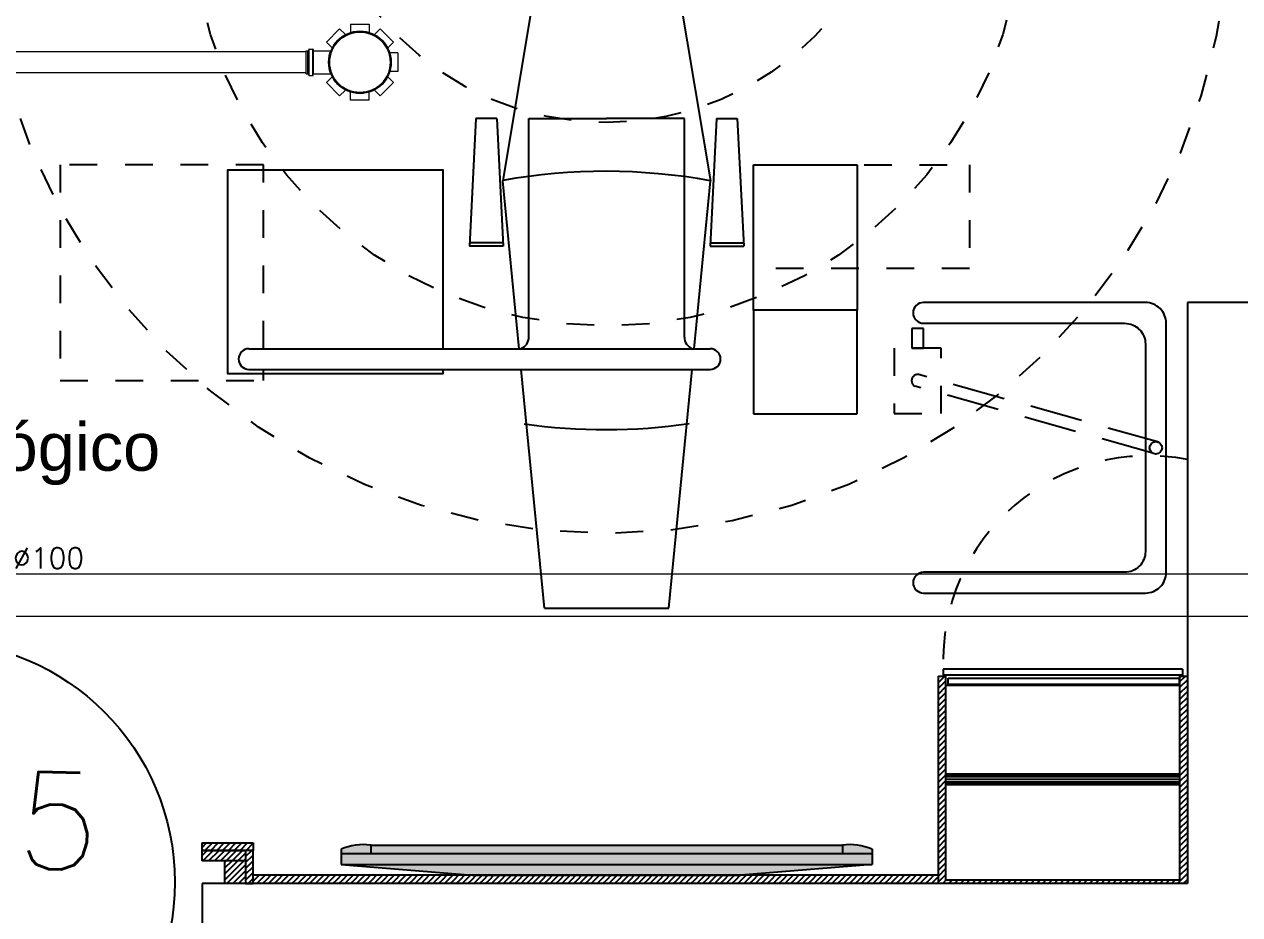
# Model space of a CAD drawing. Header units: millimetres. Extents: x 1573 to 2177, y 1587 to 1932.
# Drawn here: x 1899.348 to 1903.741, y 1916.917 to 1920.134 of the extents above; entities that cross this region are included whole.
import ezdxf
from ezdxf.enums import TextEntityAlignment as Align

# ---------------------------------------------------------------- set-up
doc = ezdxf.new("R2010")
doc.units = ezdxf.units.MM
doc.header["$LTSCALE"] = 0.03
doc.linetypes.add('HIDDEN', pattern=[9.525, 6.35, -3.175])
doc.linetypes.add('HIDDEN2', pattern=[0.1875, 0.125, -0.0625])
for name, color, linetype in [('-HIDRO', 8, 'Continuous'), ('A-PEN-C', 4, 'Continuous'), ('Texto-Tubos', 7, 'Continuous'), ('Tinterno', 9, 'Continuous')]:
    doc.layers.add(name, color=color, linetype=linetype)
doc.layers.add('TigreCad', color=2, linetype='Continuous', lineweight=13)
doc.styles.add('ARIAL', font='arial.ttf')
doc.styles.add('ROMANS', font='romans.shx', dxfattribs={"height": 0.1})
doc.styles.add('TCTUBOS-TXT', font='txt.shx')

# ---------------------------------------------------------------- blocks, each defined once
blk = doc.blocks.new('27150012p')
at = {"layer": 'TigreCad'}
for p, q in [((-22.5, 91.5), (-22.5, 72.1)), ((-22.5, 91.5), (22.5, 91.5)), ((22.5, 91.5), (22.5, 72.1)), ((-80.6, 48.8), (-48.8, 80.6)), ((-48.8, 80.6), (-35.1, 66.9)), ((48.8, 80.6), (35.1, 66.9)), ((48.8, 80.6), (80.6, 48.8)), ((-80.6, 48.8), (-66.9, 35.1)), ((80.6, 48.8), (66.9, 35.1)), ((112.7, 30.9), (112.4, 28.3)), ((122.4, 31.8), (113.7, 31.8)), ((113.7, 30.8), (113.7, -30.8)), ((122.4, 30.8), (122.4, -30.8)), ((123.4, 31.1), (124.2, 28.1)), ((-91.5, -22.5), (-91.5, 22.5)), ((-91.5, 22.5), (-72.1, 22.5)), ((111.4, 27.4), (70.4, 27.4)), ((129.5, 27.4), (125.1, 27.4)), ((129.5, 27.4), (129.5, -27.4)), ((-91.5, -22.5), (-72.1, -22.5)), ((111.4, -27.4), (70.4, -27.4)), ((112.7, -30.9), (112.4, -28.3)), ((123.4, -31.1), (124.2, -28.1)), ((129.5, -27.4), (125.1, -27.4)), ((-80.6, -48.8), (-66.9, -35.1)), ((-48.8, -80.6), (-80.6, -48.8)), ((80.6, -48.8), (48.8, -80.6)), ((80.6, -48.8), (66.9, -35.1)), ((122.4, -31.8), (113.7, -31.8)), ((-48.8, -80.6), (-35.1, -66.9)), ((-22.5, -91.5), (-22.5, -72.1)), ((22.5, -91.5), (22.5, -72.1)), ((48.8, -80.6), (35.1, -66.9)), ((22.5, -91.5), (-22.5, -91.5))]:
    blk.add_line(p, q, dxfattribs=at)
blk.add_circle((0, 0), 75.5, dxfattribs=at)
for centre, start, end in [((113.7, 30.8), 90, 175), ((122.4, 30.8), 15, 90), ((111.4, 28.4), 270, 355), ((125.1, 28.4), 195, 270), ((111.4, -28.4), 5, 90), ((125.1, -28.4), 90, 165), ((113.7, -30.8), 185, 270), ((122.4, -30.8), 270, 345)]:
    blk.add_arc(centre, 1, start, end, dxfattribs=at)
at = {"layer": 'Tinterno'}
for p, q in [((112.4, 27.4), (112.4, -27.4)), ((124.4, 27.4), (124.4, -27.4))]:
    blk.add_line(p, q, dxfattribs=at)
blk.add_circle((0, 0), 73.5, dxfattribs=at)

msp = doc.modelspace()

# ---------------------------------------------------------------- hatches: boundary and pattern name
at = {"layer": '-HIDRO'}
h = msp.add_hatch(color=256, dxfattribs=at)
h.paths.add_polyline_path([(1901.9377, 1917.059), (1900.9684, 1917.059), (1900.4935, 1917.0982), (1902.4126, 1917.0982)])
h.paths.add_polyline_path([(1900.6007, 1917.1374), (1900.4935, 1917.1374), (1900.4935, 1917.1527, -0.139997), (1900.6007, 1917.168)])
h.paths.add_polyline_path([(1902.3053, 1917.1374), (1900.6007, 1917.1374), (1900.6007, 1917.168), (1902.3053, 1917.168)])
h.paths.add_polyline_path([(1902.4126, 1917.1527), (1902.4126, 1917.1374), (1902.3053, 1917.1374), (1902.3053, 1917.168, -0.139997)])
h.paths.add_polyline_path([(1902.4126, 1917.0982), (1900.4935, 1917.0982), (1900.4935, 1917.1374), (1902.4126, 1917.1374)])

# ---------------------------------------------------------------- linework, layer by layer
for p, q in [((1901.1906, 1920.2433), (1901.0781, 1919.5685)), ((1901.7154, 1920.2433), (1901.8279, 1919.5685)), ((1900.9807, 1919.7935), (1900.9576, 1919.3325)), ((1901.0557, 1919.7935), (1900.9807, 1919.7935)), ((1901.0557, 1919.7935), (1901.0787, 1919.3325)), ((1901.172, 1919.0036), (1901.172, 1919.7935)), ((1901.172, 1919.7935), (1901.453, 1919.7935)), ((1901.734, 1919.7935), (1901.453, 1919.7935)), ((1901.734, 1919.0036), (1901.734, 1919.7935)), ((1901.8504, 1919.7935), (1901.8274, 1919.3325)), ((1901.8504, 1919.7935), (1901.9254, 1919.7935)), ((1901.9254, 1919.7935), (1901.9484, 1919.3325)), ((1901.9833, 1919.1013), (1901.9833, 1919.6261)), ((1901.9833, 1919.6261), (1902.3582, 1919.6261)), ((1902.3582, 1919.6261), (1902.3582, 1919.1013)), ((1901.1371, 1918.9616), (1901.0781, 1919.5685)), ((1901.769, 1918.9616), (1901.8279, 1919.5685)), ((1901.0781, 1919.3436), (1900.9582, 1919.3436)), ((1901.8279, 1919.3436), (1901.9479, 1919.3436)), ((1901.0787, 1919.3325), (1900.9576, 1919.3325)), ((1901.8274, 1919.3325), (1901.9484, 1919.3325)), ((1903.7772, 1919.1283), (1903.5523, 1919.1283)), ((1903.5523, 1919.1283), (1903.5523, 1917.029)), ((1901.9833, 1919.1013), (1901.9833, 1918.7264)), ((1902.3582, 1919.1013), (1901.9833, 1919.1013)), ((1902.3582, 1918.7264), (1902.3582, 1919.1013)), ((1900.1605, 1918.9616), (1901.8273, 1918.9616)), ((1900.1605, 1918.8866), (1901.8273, 1918.8866)), ((1901.2281, 1918.024), (1901.1444, 1918.8866)), ((1901.678, 1918.024), (1901.7617, 1918.8866)), ((1901.9833, 1918.7264), (1902.3582, 1918.7264)), ((1901.2281, 1918.024), (1901.678, 1918.024)), ((1902.6526, 1917.029), (1902.6526, 1917.7787)), ((1902.6526, 1917.7771), (1902.6542, 1917.7787)), ((1902.6526, 1917.7559), (1902.6754, 1917.7787)), ((1902.6526, 1917.7787), (1902.6795, 1917.7787)), ((1902.6698, 1917.8042), (1902.6698, 1917.7817)), ((1903.5349, 1917.8042), (1902.6698, 1917.8042)), ((1903.5349, 1917.7817), (1902.6698, 1917.7817)), ((1902.6795, 1917.0425), (1902.6795, 1917.7787)), ((1902.687, 1917.7712), (1903.5228, 1917.7712)), ((1902.687, 1917.7487), (1902.687, 1917.7712)), ((1903.5228, 1917.7712), (1903.5228, 1917.7487)), ((1903.5253, 1917.7592), (1903.5449, 1917.7787)), ((1903.5253, 1917.0425), (1903.5253, 1917.7787)), ((1903.5253, 1917.7787), (1903.5523, 1917.7787)), ((1903.5253, 1917.738), (1903.5523, 1917.765)), ((1903.5349, 1917.8042), (1903.5349, 1917.7817)), ((1903.5523, 1917.7787), (1903.5523, 1917.029)), ((1902.6526, 1917.7347), (1902.6795, 1917.7617)), ((1902.6526, 1917.7135), (1902.6795, 1917.7405)), ((1902.6526, 1917.6923), (1902.6795, 1917.7193)), ((1902.6795, 1917.7457), (1903.5253, 1917.7457)), ((1903.5228, 1917.7487), (1902.687, 1917.7487)), ((1903.5253, 1917.7168), (1903.5523, 1917.7437)), ((1903.5253, 1917.6956), (1903.5523, 1917.7225)), ((1902.6526, 1917.6711), (1902.6795, 1917.6981)), ((1902.6526, 1917.6499), (1902.6795, 1917.6769)), ((1903.5253, 1917.6744), (1903.5523, 1917.7013)), ((1903.5253, 1917.6532), (1903.5523, 1917.6801)), ((1902.6526, 1917.6287), (1902.6795, 1917.6557)), ((1902.6526, 1917.6075), (1902.6795, 1917.6345)), ((1903.5253, 1917.632), (1903.5523, 1917.6589)), ((1903.5253, 1917.6108), (1903.5523, 1917.6377)), ((1902.6526, 1917.5863), (1902.6795, 1917.6133)), ((1902.6526, 1917.5651), (1902.6795, 1917.592)), ((1903.5253, 1917.5895), (1903.5523, 1917.6165)), ((1903.5253, 1917.5683), (1903.5523, 1917.5953)), ((1902.6526, 1917.5438), (1902.6795, 1917.5708)), ((1902.6526, 1917.5226), (1902.6795, 1917.5496)), ((1903.5253, 1917.5471), (1903.5523, 1917.5741)), ((1903.5253, 1917.5259), (1903.5523, 1917.5529)), ((1902.6526, 1917.5014), (1902.6795, 1917.5284)), ((1902.6526, 1917.4802), (1902.6795, 1917.5072)), ((1903.5253, 1917.5047), (1903.5523, 1917.5317)), ((1903.5253, 1917.4835), (1903.5523, 1917.5105)), ((1902.6526, 1917.459), (1902.6795, 1917.486)), ((1902.6526, 1917.4378), (1902.6795, 1917.4648)), ((1903.5253, 1917.4623), (1903.5523, 1917.4893)), ((1903.5253, 1917.4411), (1903.5523, 1917.4681)), ((1902.6526, 1917.4166), (1902.6795, 1917.4436)), ((1902.6526, 1917.3954), (1902.6795, 1917.4224)), ((1902.6795, 1917.4249), (1903.5253, 1917.4249)), ((1902.6795, 1917.4249), (1903.5253, 1917.4249)), ((1902.6795, 1917.4223), (1903.5253, 1917.4223)), ((1902.6795, 1917.4155), (1903.5253, 1917.4155)), ((1903.5253, 1917.4199), (1903.5523, 1917.4469)), ((1903.5253, 1917.3987), (1903.5523, 1917.4257)), ((1902.6526, 1917.3742), (1902.6795, 1917.4012)), ((1902.6526, 1917.353), (1902.6795, 1917.38)), ((1902.6795, 1917.4061), (1903.5253, 1917.4061)), ((1902.6795, 1917.3967), (1903.5253, 1917.3967)), ((1902.6795, 1917.3899), (1903.5253, 1917.3899)), ((1902.6795, 1917.3874), (1903.5253, 1917.3874)), ((1902.6795, 1917.3874), (1903.5253, 1917.3874)), ((1903.5253, 1917.3775), (1903.5523, 1917.4044)), ((1903.5253, 1917.3563), (1903.5523, 1917.3832)), ((1902.6526, 1917.3318), (1902.6795, 1917.3588)), ((1902.6526, 1917.3106), (1902.6795, 1917.3376)), ((1903.5253, 1917.3351), (1903.5523, 1917.362)), ((1903.5253, 1917.3138), (1903.5523, 1917.3408)), ((1902.6526, 1917.2894), (1902.6795, 1917.3164)), ((1902.6526, 1917.2682), (1902.6795, 1917.2952)), ((1903.5253, 1917.2926), (1903.5523, 1917.3196)), ((1903.5253, 1917.2714), (1903.5523, 1917.2984)), ((1902.6526, 1917.247), (1902.6795, 1917.2739)), ((1902.6526, 1917.2257), (1902.6795, 1917.2527)), ((1903.5253, 1917.2502), (1903.5523, 1917.2772)), ((1903.5253, 1917.229), (1903.5523, 1917.256)), ((1903.5253, 1917.2078), (1903.5523, 1917.2348)), ((1902.6526, 1917.2045), (1902.6795, 1917.2315)), ((1902.6526, 1917.1833), (1902.6795, 1917.2103)), ((1903.5253, 1917.1866), (1903.5523, 1917.2136)), ((1903.5253, 1917.1654), (1903.5523, 1917.1924)), ((1899.9909, 1917.1597), (1900.0072, 1917.1759)), ((1899.9909, 1917.1759), (1900.1753, 1917.1759)), ((1899.9909, 1917.1489), (1899.9909, 1917.1759)), ((1899.9909, 1917.1114), (1899.9909, 1917.1489)), ((1899.9909, 1917.1489), (1900.1483, 1917.1489)), ((1900.1753, 1917.1489), (1899.9909, 1917.1489)), ((1900.0014, 1917.1489), (1900.0284, 1917.1759)), ((1900.0226, 1917.1489), (1900.0496, 1917.1759)), ((1900.0438, 1917.1489), (1900.0708, 1917.1759)), ((1900.065, 1917.1489), (1900.092, 1917.1759)), ((1900.0862, 1917.1489), (1900.1132, 1917.1759)), ((1900.1074, 1917.1489), (1900.1344, 1917.1759)), ((1900.1286, 1917.1489), (1900.1556, 1917.1759)), ((1900.1483, 1917.1475), (1900.1498, 1917.1489)), ((1900.1483, 1917.1263), (1900.171, 1917.1489)), ((1900.1483, 1917.1489), (1900.1483, 1917.029)), ((1900.1753, 1917.1489), (1900.1483, 1917.1489)), ((1900.1483, 1917.1489), (1900.1483, 1917.029)), ((1900.1498, 1917.1489), (1900.1753, 1917.1745)), ((1900.171, 1917.1489), (1900.1753, 1917.1533)), ((1900.1753, 1917.1759), (1900.1753, 1917.1489)), ((1900.1753, 1917.029), (1900.1753, 1917.1489)), ((1900.4935, 1917.1527), (1900.4935, 1917.1374)), ((1900.6007, 1917.168), (1902.3053, 1917.168)), ((1900.6007, 1917.168), (1900.6007, 1917.1374)), ((1902.3053, 1917.168), (1902.3053, 1917.1374)), ((1902.4126, 1917.1527), (1902.4126, 1917.1374)), ((1902.6526, 1917.1621), (1902.6795, 1917.1891)), ((1902.6526, 1917.1409), (1902.6795, 1917.1679)), ((1903.5253, 1917.1442), (1903.5523, 1917.1712)), ((1903.5253, 1917.123), (1903.5523, 1917.15)), ((1900.1483, 1917.1114), (1899.9909, 1917.1114)), ((1900.0734, 1917.029), (1900.0734, 1917.1114)), ((1900.1483, 1917.1051), (1900.1753, 1917.132)), ((1900.1483, 1917.0839), (1900.1753, 1917.1108)), ((1900.4935, 1917.1374), (1900.4935, 1917.0982)), ((1900.4935, 1917.1374), (1902.4126, 1917.1374)), ((1902.4126, 1917.1374), (1902.4126, 1917.0982)), ((1902.6526, 1917.1197), (1902.6795, 1917.1467)), ((1902.6526, 1917.0985), (1902.6795, 1917.1255)), ((1902.6526, 1917.0773), (1902.6795, 1917.1043)), ((1903.5253, 1917.1018), (1903.5523, 1917.1288)), ((1903.5253, 1917.0806), (1903.5523, 1917.1076)), ((1900.1483, 1917.0626), (1900.1753, 1917.0896)), ((1900.1483, 1917.0414), (1900.1753, 1917.0684)), ((1900.1753, 1917.0583), (1900.176, 1917.059)), ((1902.6526, 1917.059), (1900.1753, 1917.059)), ((1900.1822, 1917.044), (1900.1972, 1917.059)), ((1900.2034, 1917.044), (1900.2184, 1917.059)), ((1900.2246, 1917.044), (1900.2396, 1917.059)), ((1900.2458, 1917.044), (1900.2608, 1917.059)), ((1900.267, 1917.044), (1900.282, 1917.059)), ((1900.2882, 1917.044), (1900.3032, 1917.059)), ((1900.3094, 1917.044), (1900.3244, 1917.059)), ((1900.3306, 1917.044), (1900.3456, 1917.059)), ((1900.3518, 1917.044), (1900.3668, 1917.059)), ((1900.373, 1917.044), (1900.388, 1917.059)), ((1900.3942, 1917.044), (1900.4092, 1917.059)), ((1900.4155, 1917.044), (1900.4305, 1917.059)), ((1900.4367, 1917.044), (1900.4517, 1917.059)), ((1900.4579, 1917.044), (1900.4729, 1917.059)), ((1900.4791, 1917.044), (1900.4941, 1917.059)), ((1900.4935, 1917.0982), (1902.4126, 1917.0982)), ((1900.4935, 1917.0982), (1900.9684, 1917.059)), ((1900.5003, 1917.044), (1900.5153, 1917.059)), ((1900.5215, 1917.044), (1900.5365, 1917.059)), ((1900.5427, 1917.044), (1900.5577, 1917.059)), ((1900.5639, 1917.044), (1900.5789, 1917.059)), ((1900.5851, 1917.044), (1900.6001, 1917.059)), ((1900.6063, 1917.044), (1900.6213, 1917.059)), ((1900.6275, 1917.044), (1900.6425, 1917.059)), ((1900.6487, 1917.044), (1900.6637, 1917.059)), ((1900.6699, 1917.044), (1900.6849, 1917.059)), ((1900.6911, 1917.044), (1900.7061, 1917.059)), ((1900.7123, 1917.044), (1900.7273, 1917.059)), ((1900.7336, 1917.044), (1900.7485, 1917.059)), ((1900.7548, 1917.044), (1900.7698, 1917.059)), ((1900.776, 1917.044), (1900.791, 1917.059)), ((1900.7972, 1917.044), (1900.8122, 1917.059)), ((1900.8184, 1917.044), (1900.8334, 1917.059)), ((1900.8396, 1917.044), (1900.8546, 1917.059)), ((1900.8608, 1917.044), (1900.8758, 1917.059)), ((1900.882, 1917.044), (1900.897, 1917.059)), ((1900.9032, 1917.044), (1900.9182, 1917.059)), ((1900.9244, 1917.044), (1900.9394, 1917.059)), ((1900.9456, 1917.044), (1900.9606, 1917.059)), ((1900.9668, 1917.044), (1900.9818, 1917.059)), ((1900.9684, 1917.059), (1901.9377, 1917.059)), ((1900.988, 1917.044), (1901.003, 1917.059)), ((1901.0092, 1917.044), (1901.0242, 1917.059)), ((1901.0304, 1917.044), (1901.0454, 1917.059)), ((1901.0517, 1917.044), (1901.0666, 1917.059)), ((1901.0729, 1917.044), (1901.0879, 1917.059)), ((1901.1025, 1917.0525), (1901.1091, 1917.059)), ((1901.1153, 1917.044), (1901.1303, 1917.059)), ((1901.1365, 1917.044), (1901.1515, 1917.059)), ((1901.1577, 1917.044), (1901.1727, 1917.059)), ((1901.1789, 1917.044), (1901.1939, 1917.059)), ((1901.2001, 1917.044), (1901.2151, 1917.059)), ((1901.2213, 1917.044), (1901.2363, 1917.059)), ((1901.2425, 1917.044), (1901.2575, 1917.059)), ((1901.2637, 1917.044), (1901.2787, 1917.059)), ((1901.2849, 1917.044), (1901.2999, 1917.059)), ((1901.3061, 1917.044), (1901.3211, 1917.059)), ((1901.3273, 1917.044), (1901.3423, 1917.059)), ((1901.3485, 1917.044), (1901.3635, 1917.059)), ((1901.3697, 1917.044), (1901.3847, 1917.059)), ((1901.391, 1917.044), (1901.406, 1917.059)), ((1901.4122, 1917.044), (1901.4272, 1917.059)), ((1901.4334, 1917.044), (1901.4484, 1917.059)), ((1901.4546, 1917.044), (1901.4696, 1917.059)), ((1901.4758, 1917.044), (1901.4908, 1917.059)), ((1901.497, 1917.044), (1901.512, 1917.059)), ((1901.5182, 1917.044), (1901.5332, 1917.059)), ((1901.5394, 1917.044), (1901.5544, 1917.059)), ((1901.5606, 1917.044), (1901.5756, 1917.059)), ((1901.5818, 1917.044), (1901.5968, 1917.059)), ((1901.603, 1917.044), (1901.618, 1917.059)), ((1901.6242, 1917.044), (1901.6392, 1917.059)), ((1901.6454, 1917.044), (1901.6604, 1917.059)), ((1901.6666, 1917.044), (1901.6816, 1917.059)), ((1901.6878, 1917.044), (1901.7028, 1917.059)), ((1901.7091, 1917.044), (1901.724, 1917.059)), ((1901.7303, 1917.044), (1901.7453, 1917.059)), ((1901.7515, 1917.044), (1901.7665, 1917.059)), ((1901.7727, 1917.044), (1901.7877, 1917.059)), ((1901.7939, 1917.044), (1901.8089, 1917.059)), ((1901.8151, 1917.044), (1901.8301, 1917.059)), ((1901.8363, 1917.044), (1901.8513, 1917.059)), ((1901.8575, 1917.044), (1901.8725, 1917.059)), ((1901.8787, 1917.044), (1901.8937, 1917.059)), ((1901.8999, 1917.044), (1901.9149, 1917.059)), ((1901.9211, 1917.044), (1901.9361, 1917.059)), ((1902.4126, 1917.0982), (1901.9377, 1917.059)), ((1901.9423, 1917.044), (1901.9573, 1917.059)), ((1901.9635, 1917.044), (1901.9785, 1917.059)), ((1901.9847, 1917.044), (1901.9997, 1917.059)), ((1902.0059, 1917.044), (1902.0209, 1917.059)), ((1902.0272, 1917.044), (1902.0421, 1917.059)), ((1902.0484, 1917.044), (1902.0634, 1917.059)), ((1902.0696, 1917.044), (1902.0846, 1917.059)), ((1902.0908, 1917.044), (1902.1058, 1917.059)), ((1902.112, 1917.044), (1902.127, 1917.059)), ((1902.1332, 1917.044), (1902.1482, 1917.059)), ((1902.1544, 1917.044), (1902.1694, 1917.059)), ((1902.1756, 1917.044), (1902.1906, 1917.059)), ((1902.1968, 1917.044), (1902.2118, 1917.059)), ((1902.218, 1917.044), (1902.233, 1917.059)), ((1902.2392, 1917.044), (1902.2542, 1917.059)), ((1902.2604, 1917.044), (1902.2754, 1917.059)), ((1902.2816, 1917.044), (1902.2966, 1917.059)), ((1902.3028, 1917.044), (1902.3178, 1917.059)), ((1902.324, 1917.044), (1902.339, 1917.059)), ((1902.3452, 1917.044), (1902.3602, 1917.059)), ((1902.3665, 1917.044), (1902.3815, 1917.059)), ((1902.3877, 1917.044), (1902.4027, 1917.059)), ((1902.4089, 1917.044), (1902.4239, 1917.059)), ((1902.4301, 1917.044), (1902.4451, 1917.059)), ((1902.4513, 1917.044), (1902.4663, 1917.059)), ((1902.4725, 1917.044), (1902.4875, 1917.059)), ((1902.4937, 1917.044), (1902.5087, 1917.059)), ((1902.5149, 1917.044), (1902.5299, 1917.059)), ((1902.5361, 1917.044), (1902.5511, 1917.059)), ((1902.5573, 1917.044), (1902.5723, 1917.059)), ((1902.5785, 1917.044), (1902.5935, 1917.059)), ((1902.5997, 1917.044), (1902.6147, 1917.059)), ((1902.6209, 1917.044), (1902.6359, 1917.059)), ((1902.6526, 1917.0561), (1902.6795, 1917.0831)), ((1902.6526, 1917.0349), (1902.6795, 1917.0619)), ((1903.5253, 1917.0594), (1903.5523, 1917.0863)), ((1903.5253, 1917.0381), (1903.5523, 1917.0651)), ((1903.5523, 1917.029), (1899.9909, 1917.029)), ((1899.9909, 1917.029), (1899.9909, 1916.834)), ((1900.1483, 1917.029), (1900.1753, 1917.029)), ((1900.1571, 1917.029), (1900.1753, 1917.0472)), ((1900.1753, 1917.0371), (1900.1822, 1917.044)), ((1900.1884, 1917.029), (1900.2034, 1917.044)), ((1900.2096, 1917.029), (1900.2246, 1917.044)), ((1900.2308, 1917.029), (1900.2458, 1917.044)), ((1900.252, 1917.029), (1900.267, 1917.044)), ((1900.2732, 1917.029), (1900.2882, 1917.044)), ((1900.2944, 1917.029), (1900.3094, 1917.044)), ((1900.3156, 1917.029), (1900.3306, 1917.044)), ((1900.3368, 1917.029), (1900.3518, 1917.044)), ((1900.358, 1917.029), (1900.373, 1917.044)), ((1900.3793, 1917.029), (1900.3942, 1917.044)), ((1900.4005, 1917.029), (1900.4155, 1917.044)), ((1900.4217, 1917.029), (1900.4367, 1917.044)), ((1900.4429, 1917.029), (1900.4579, 1917.044)), ((1900.4641, 1917.029), (1900.4791, 1917.044)), ((1900.4853, 1917.029), (1900.5003, 1917.044)), ((1900.5065, 1917.029), (1900.5215, 1917.044)), ((1900.5277, 1917.029), (1900.5427, 1917.044)), ((1900.5489, 1917.029), (1900.5639, 1917.044)), ((1900.5701, 1917.029), (1900.5851, 1917.044)), ((1900.5913, 1917.029), (1900.6063, 1917.044)), ((1900.6125, 1917.029), (1900.6275, 1917.044)), ((1900.6337, 1917.029), (1900.6487, 1917.044)), ((1900.6549, 1917.029), (1900.6699, 1917.044)), ((1900.6761, 1917.029), (1900.6911, 1917.044)), ((1900.6974, 1917.029), (1900.7123, 1917.044)), ((1900.7186, 1917.029), (1900.7336, 1917.044)), ((1900.7398, 1917.029), (1900.7548, 1917.044)), ((1900.761, 1917.029), (1900.776, 1917.044)), ((1900.7822, 1917.029), (1900.7972, 1917.044)), ((1900.8034, 1917.029), (1900.8184, 1917.044)), ((1900.8246, 1917.029), (1900.8396, 1917.044)), ((1900.8458, 1917.029), (1900.8608, 1917.044)), ((1900.867, 1917.029), (1900.882, 1917.044)), ((1900.8882, 1917.029), (1900.9032, 1917.044)), ((1900.9094, 1917.029), (1900.9244, 1917.044)), ((1900.9306, 1917.029), (1900.9456, 1917.044)), ((1900.9518, 1917.029), (1900.9668, 1917.044)), ((1900.973, 1917.029), (1900.988, 1917.044)), ((1900.9942, 1917.029), (1901.0092, 1917.044)), ((1901.0154, 1917.029), (1901.0304, 1917.044)), ((1901.0367, 1917.029), (1901.0517, 1917.044)), ((1901.0579, 1917.029), (1901.0729, 1917.044)), ((1901.0791, 1917.029), (1901.0941, 1917.044)), ((1901.0941, 1917.044), (1901.1025, 1917.0525)), ((1901.1003, 1917.029), (1901.1025, 1917.0312)), ((1901.1025, 1917.0312), (1901.1153, 1917.044)), ((1901.1215, 1917.029), (1901.1365, 1917.044)), ((1901.1427, 1917.029), (1901.1577, 1917.044)), ((1901.1639, 1917.029), (1901.1789, 1917.044)), ((1901.1851, 1917.029), (1901.2001, 1917.044)), ((1901.2063, 1917.029), (1901.2213, 1917.044)), ((1901.2275, 1917.029), (1901.2425, 1917.044)), ((1901.2487, 1917.029), (1901.2637, 1917.044)), ((1901.2699, 1917.029), (1901.2849, 1917.044)), ((1901.2911, 1917.029), (1901.3061, 1917.044)), ((1901.3123, 1917.029), (1901.3273, 1917.044)), ((1901.3335, 1917.029), (1901.3485, 1917.044)), ((1901.3548, 1917.029), (1901.3697, 1917.044)), ((1901.376, 1917.029), (1901.391, 1917.044)), ((1901.3972, 1917.029), (1901.4122, 1917.044)), ((1901.4184, 1917.029), (1901.4334, 1917.044)), ((1901.4396, 1917.029), (1901.4546, 1917.044)), ((1901.4608, 1917.029), (1901.4758, 1917.044)), ((1901.482, 1917.029), (1901.497, 1917.044)), ((1901.5032, 1917.029), (1901.5182, 1917.044)), ((1901.5244, 1917.029), (1901.5394, 1917.044)), ((1901.5456, 1917.029), (1901.5606, 1917.044)), ((1901.5668, 1917.029), (1901.5818, 1917.044)), ((1901.588, 1917.029), (1901.603, 1917.044)), ((1901.6092, 1917.029), (1901.6242, 1917.044)), ((1901.6304, 1917.029), (1901.6454, 1917.044)), ((1901.6516, 1917.029), (1901.6666, 1917.044)), ((1901.6729, 1917.029), (1901.6878, 1917.044)), ((1901.6941, 1917.029), (1901.7091, 1917.044)), ((1901.7153, 1917.029), (1901.7303, 1917.044)), ((1901.7365, 1917.029), (1901.7515, 1917.044)), ((1901.7577, 1917.029), (1901.7727, 1917.044)), ((1901.7789, 1917.029), (1901.7939, 1917.044)), ((1901.8001, 1917.029), (1901.8151, 1917.044)), ((1901.8213, 1917.029), (1901.8363, 1917.044)), ((1901.8425, 1917.029), (1901.8575, 1917.044)), ((1901.8637, 1917.029), (1901.8787, 1917.044)), ((1901.8849, 1917.029), (1901.8999, 1917.044)), ((1901.9061, 1917.029), (1901.9211, 1917.044)), ((1901.9273, 1917.029), (1901.9423, 1917.044)), ((1901.9485, 1917.029), (1901.9635, 1917.044)), ((1901.9697, 1917.029), (1901.9847, 1917.044)), ((1901.9909, 1917.029), (1902.0059, 1917.044)), ((1902.0122, 1917.029), (1902.0272, 1917.044)), ((1902.0334, 1917.029), (1902.0484, 1917.044)), ((1902.0546, 1917.029), (1902.0696, 1917.044)), ((1902.0758, 1917.029), (1902.0908, 1917.044)), ((1902.097, 1917.029), (1902.112, 1917.044)), ((1902.1182, 1917.029), (1902.1332, 1917.044)), ((1902.1394, 1917.029), (1902.1544, 1917.044)), ((1902.1606, 1917.029), (1902.1756, 1917.044)), ((1902.1818, 1917.029), (1902.1968, 1917.044)), ((1902.203, 1917.029), (1902.218, 1917.044)), ((1902.2242, 1917.029), (1902.2392, 1917.044)), ((1902.2454, 1917.029), (1902.2604, 1917.044)), ((1902.2666, 1917.029), (1902.2816, 1917.044)), ((1902.2878, 1917.029), (1902.3028, 1917.044)), ((1902.309, 1917.029), (1902.324, 1917.044)), ((1902.3303, 1917.029), (1902.3452, 1917.044)), ((1902.3515, 1917.029), (1902.3665, 1917.044)), ((1902.3727, 1917.029), (1902.3877, 1917.044)), ((1902.3939, 1917.029), (1902.4089, 1917.044)), ((1902.4151, 1917.029), (1902.4301, 1917.044)), ((1902.4363, 1917.029), (1902.4513, 1917.044)), ((1902.4575, 1917.029), (1902.4725, 1917.044)), ((1902.4787, 1917.029), (1902.4937, 1917.044)), ((1902.4999, 1917.029), (1902.5149, 1917.044)), ((1902.5211, 1917.029), (1902.5361, 1917.044)), ((1902.5423, 1917.029), (1902.5573, 1917.044)), ((1902.5635, 1917.029), (1902.5785, 1917.044)), ((1902.5847, 1917.029), (1902.5997, 1917.044)), ((1902.6059, 1917.029), (1902.6209, 1917.044)), ((1902.6271, 1917.029), (1902.6421, 1917.044)), ((1902.6421, 1917.044), (1902.6526, 1917.0544)), ((1902.6484, 1917.029), (1902.6526, 1917.0332)), ((1902.6678, 1917.029), (1902.6795, 1917.0407)), ((1902.6795, 1917.0407), (1902.6813, 1917.0425)), ((1902.6795, 1917.0425), (1903.5253, 1917.0425)), ((1902.6891, 1917.029), (1902.7026, 1917.0425)), ((1902.7103, 1917.029), (1902.7238, 1917.0425)), ((1902.7315, 1917.029), (1902.745, 1917.0425)), ((1902.7527, 1917.029), (1902.7662, 1917.0425)), ((1902.7739, 1917.029), (1902.7874, 1917.0425)), ((1902.7951, 1917.029), (1902.8086, 1917.0425)), ((1902.8163, 1917.029), (1902.8298, 1917.0425)), ((1902.8375, 1917.029), (1902.851, 1917.0425)), ((1902.8587, 1917.029), (1902.8722, 1917.0425)), ((1902.8799, 1917.029), (1902.8934, 1917.0425)), ((1902.9011, 1917.029), (1902.9146, 1917.0425)), ((1902.9223, 1917.029), (1902.9358, 1917.0425)), ((1902.9435, 1917.029), (1902.957, 1917.0425)), ((1902.9647, 1917.029), (1902.9782, 1917.0425)), ((1902.9859, 1917.029), (1902.9994, 1917.0425)), ((1903.0072, 1917.029), (1903.0206, 1917.0425)), ((1903.0284, 1917.029), (1903.0419, 1917.0425)), ((1903.0496, 1917.029), (1903.0631, 1917.0425)), ((1903.0708, 1917.029), (1903.0843, 1917.0425)), ((1903.092, 1917.029), (1903.1055, 1917.0425)), ((1903.1132, 1917.029), (1903.1267, 1917.0425)), ((1903.1344, 1917.029), (1903.1479, 1917.0425)), ((1903.1556, 1917.029), (1903.1691, 1917.0425)), ((1903.1768, 1917.029), (1903.1903, 1917.0425)), ((1903.198, 1917.029), (1903.2115, 1917.0425)), ((1903.2192, 1917.029), (1903.2327, 1917.0425)), ((1903.2404, 1917.029), (1903.2539, 1917.0425)), ((1903.2616, 1917.029), (1903.2751, 1917.0425)), ((1903.2828, 1917.029), (1903.2963, 1917.0425)), ((1903.304, 1917.029), (1903.3175, 1917.0425)), ((1903.3252, 1917.029), (1903.3387, 1917.0425)), ((1903.3465, 1917.029), (1903.36, 1917.0425)), ((1903.3677, 1917.029), (1903.3812, 1917.0425)), ((1903.3889, 1917.029), (1903.4024, 1917.0425)), ((1903.4101, 1917.029), (1903.4236, 1917.0425)), ((1903.4313, 1917.029), (1903.4448, 1917.0425)), ((1903.4525, 1917.029), (1903.466, 1917.0425)), ((1903.4737, 1917.029), (1903.4872, 1917.0425)), ((1903.4949, 1917.029), (1903.5084, 1917.0425)), ((1903.5161, 1917.029), (1903.5253, 1917.0381)), ((1903.5373, 1917.029), (1903.5523, 1917.0439))]:
    msp.add_line(p, q, dxfattribs=at)
at = {"layer": '-HIDRO', "linetype": 'HIDDEN'}
for p, q in [((1903.4486, 1918.6232), (1902.5884, 1918.8657)), ((1903.427, 1918.5837), (1902.5669, 1918.8262))]:
    msp.add_line(p, q, dxfattribs=at)
at = {"layer": '-HIDRO', "ltscale": 0.2}
for p, q in [((1899.9909, 1917.1301), (1900.0098, 1917.1489)), ((1899.9935, 1917.1114), (1900.031, 1917.1489)), ((1900.0147, 1917.1114), (1900.0522, 1917.1489)), ((1900.0359, 1917.1114), (1900.0734, 1917.1489)), ((1900.0571, 1917.1114), (1900.0946, 1917.1489)), ((1900.0783, 1917.1114), (1900.1158, 1917.1489)), ((1900.0995, 1917.1114), (1900.137, 1917.1489)), ((1900.0734, 1917.1065), (1900.0783, 1917.1114)), ((1900.0734, 1917.0853), (1900.0995, 1917.1114)), ((1900.0734, 1917.0641), (1900.1207, 1917.1114)), ((1900.0734, 1917.0429), (1900.1419, 1917.1114)), ((1900.1207, 1917.1114), (1900.1483, 1917.1391)), ((1900.1419, 1917.1114), (1900.1483, 1917.1179)), ((1900.0807, 1917.029), (1900.1483, 1917.0967)), ((1900.1019, 1917.029), (1900.1483, 1917.0755)), ((1900.1231, 1917.029), (1900.1483, 1917.0543)), ((1900.1443, 1917.029), (1900.1483, 1917.033))]:
    msp.add_line(p, q, dxfattribs=at)
at = {"layer": '-HIDRO', "linetype": 'HIDDEN', "ltscale": 0.5}
msp.add_lwpolyline([(1900.2124, 1918.9616), (1900.2124, 1919.6261), (1899.4777, 1919.6261), (1899.4777, 1918.8464), (1900.2124, 1918.8464), (1900.2124, 1918.8866)], dxfattribs=at)
at = {"layer": '-HIDRO'}
for points in [[(1900.8625, 1918.9616), (1900.8625, 1919.6069), (1900.0828, 1919.6069), (1900.0828, 1918.8722), (1900.0828, 1918.8722)], [(1900.0828, 1918.8722), (1900.8625, 1918.8722), (1900.8625, 1918.8866)]]:
    msp.add_lwpolyline(points, dxfattribs=at)
at = {"layer": '-HIDRO', "linetype": 'HIDDEN', "ltscale": 0.5}
for points in [[(1901.9833, 1919.2512), (1901.9833, 1919.6261), (1902.7651, 1919.6261), (1902.7651, 1919.2512)], [(1902.5989, 1919.0339), (1902.5564, 1919.0339), (1902.5564, 1918.964), (1902.5989, 1918.964)], [(1902.6627, 1918.964), (1902.4927, 1918.964), (1902.4927, 1918.7278), (1902.6627, 1918.7278)]]:
    msp.add_lwpolyline(points, close=True, dxfattribs=at)
at = {"layer": '-HIDRO'}
msp.add_lwpolyline([(1902.5981, 1918.0786), (1903.4003, 1918.0786, 0.414214), (1903.4753, 1918.1536), (1903.4753, 1919.0533, 0.414214), (1903.4003, 1919.1283), (1902.5981, 1919.1283, 0.414214), (1902.5606, 1919.0908), (1902.5606, 1919.0908, 0.414214), (1902.5981, 1919.0533), (1903.3253, 1919.0533, -0.414214), (1903.4003, 1918.9784), (1903.4003, 1918.2286, -0.414214), (1903.3253, 1918.1536), (1902.5981, 1918.1536, 0.414214), (1902.5606, 1918.1161), (1902.5606, 1918.1161, 0.414214)], format="xyb", close=True, dxfattribs=at)
at = {"layer": '-HIDRO', "linetype": 'HIDDEN', "ltscale": 0.5}
for centre, radius in [((1901.453, 1920.5432), 2.2493), ((1901.453, 1920.5432), 1.4995), ((1901.453, 1920.8431), 1.0647)]:
    msp.add_circle(centre, radius, dxfattribs=at)
at = {"layer": '-HIDRO'}
msp.add_circle((1903.4378, 1918.6035), 0.0225, dxfattribs=at)
for centre, radius, start, end in [((1901.4495, 1917.4709), 2.1315, 79.7731, 100.0353), ((1901.127, 1919.0036), 0.045, 291.0587, 0), ((1901.779, 1919.0036), 0.045, 180, 248.9413), ((1900.1605, 1918.9241), 0.0375, 90, 270), ((1901.8273, 1918.9241), 0.0375, 270, 90), ((1901.4495, 1920.8008), 2.1315, 262.0475, 278.1485), ((1900.5739, 1916.9726), 0.1973, 82.1878, 114.0655), ((1902.3321, 1916.9726), 0.1973, 65.9345, 97.8122)]:
    msp.add_arc(centre, radius, start, end, dxfattribs=at)
at = {"layer": '-HIDRO', "linetype": 'HIDDEN'}
msp.add_arc((1902.5777, 1918.8459), 0.0225, 61.4227, 241.4227, dxfattribs=at)
at = {"layer": '-HIDRO', "linetype": 'HIDDEN2', "ltscale": 0.5}
msp.add_arc((1903.411, 1917.8328), 0.7418, 79.0227, 182.2037, dxfattribs=at)
at = {"layer": 'A-PEN-C'}
msp.add_circle((1899.0221, 1917.0342), 0.8703, dxfattribs=at)
at = {"layer": 'TigreCad', "ltscale": 100}
for p, q in [((1900.3672, 1920.0343), (1896.2939, 1920.0343)), ((1900.3672, 1919.9583), (1896.2939, 1919.9583)), ((1895.1701, 1918.148), (1903.7817, 1918.148)), ((1895.1701, 1917.9956), (1903.7817, 1917.9956))]:
    msp.add_line(p, q, dxfattribs=at)

# ---------------------------------------------------------------- block references
at = {"layer": 'TigreCad', "ltscale": 100, "xscale": 0.00149965155, "yscale": 0.00149965155, "zscale": 0.00149965155, "rotation": 180}
msp.add_blockref('27150012p', (1900.5614, 1919.9963), dxfattribs=at)

# ---------------------------------------------------------------- texts
at = {"style": 'ARIAL'}
msp.add_text('Consultório Odontológico', height=0.172745, dxfattribs=at).set_placement((1898.4848, 1918.607), align=Align.MIDDLE_CENTER)
at = {"layer": 'A-PEN-C', "style": 'ROMANS'}
msp.add_text('AP05', height=0.35092, rotation=358.7108, dxfattribs=at).set_placement((1899.0233, 1917.0897), align=Align.CENTER)
at = {"layer": 'Texto-Tubos', "ltscale": 100, "style": 'TCTUBOS-TXT'}
msp.add_text('%%C100', height=0.07498, dxfattribs=at).set_placement((1899.4361, 1918.1675), align=Align.CENTER)

doc.saveas('drawing.dxf')
